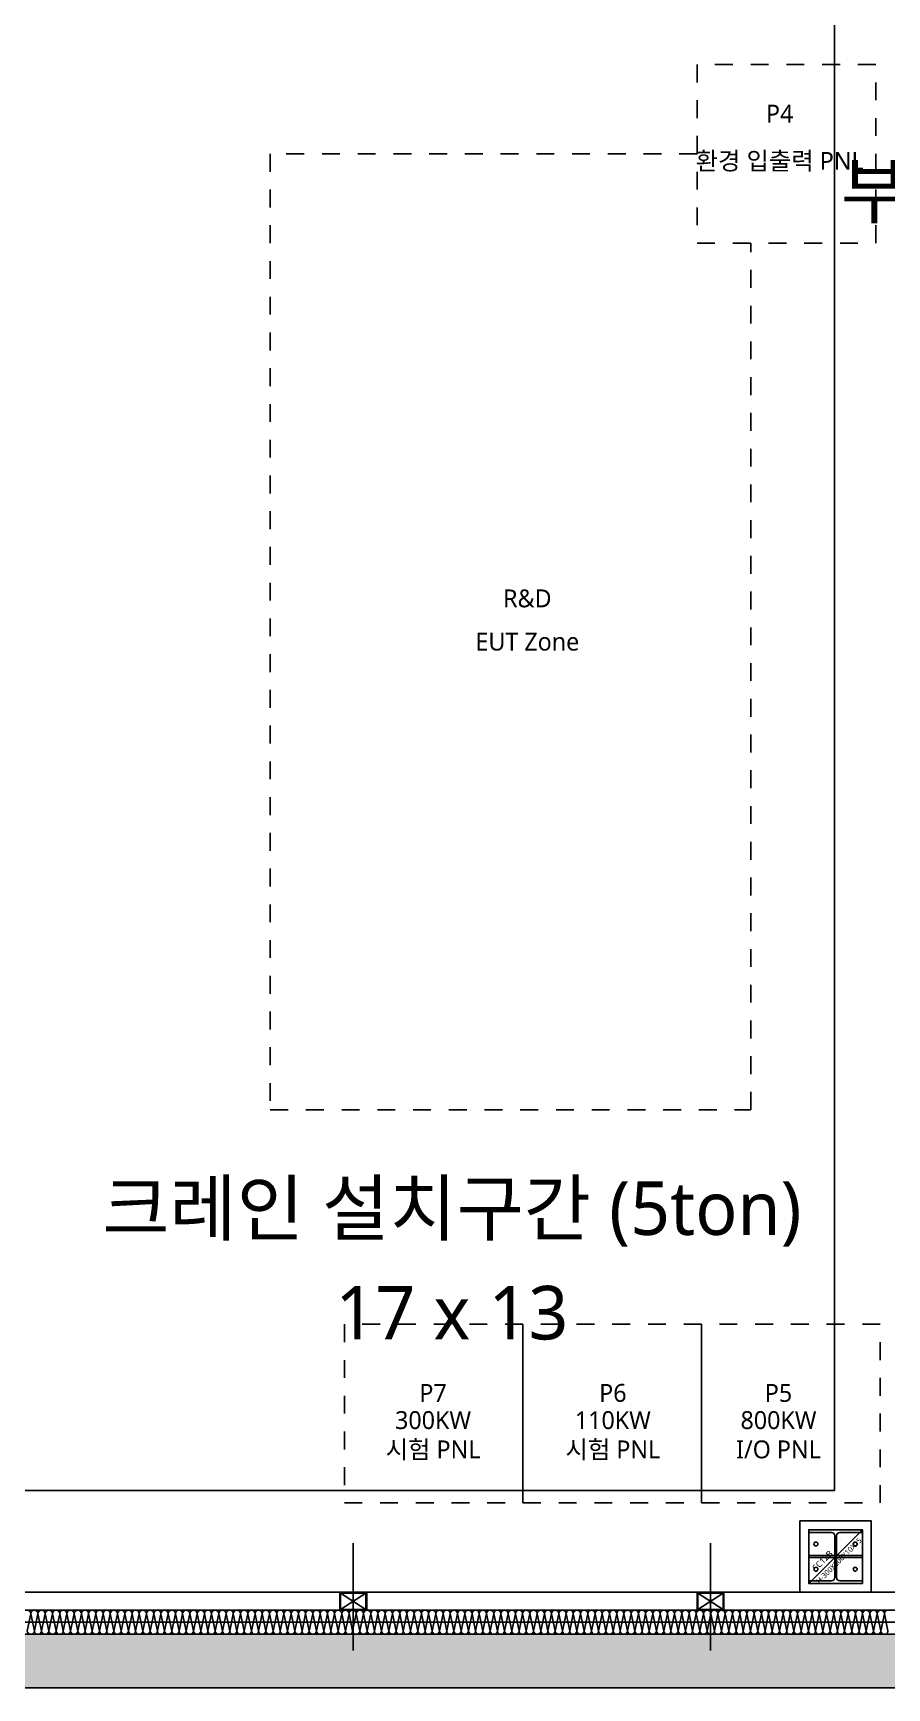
# Model space of a CAD drawing. Header units: millimetres. Extents: x 9 to 147, y 4 to 115.
# Drawn here: x 53.71 to 58.49, y 42.17 to 51.43 of the extents above; entities that cross this region are included whole.
import ezdxf
from ezdxf.enums import TextEntityAlignment as Align

# ---------------------------------------------------------------- set-up
doc = ezdxf.new("R2010")
doc.units = ezdxf.units.MM
doc.header["$LTSCALE"] = 200
doc.linetypes.add('XR-PLAN$0$HIDDEN', pattern=[0.375, 0.25, -0.125])
doc.layers.get('DEFPOINTS').update_dxf_attribs({"color": 137})
doc.layers.add('AREA', color=30, linetype='Continuous', plot=False)
doc.layers.add('XR-PLAN$0$TXT-1', color=137, linetype='Continuous', plot=False)
for name, color, linetype in [('XR-PLAN$0$!!장비명', 252, 'Continuous'), ('XR-PLAN$0$09GIRDER', 252, 'Continuous'), ('XR-PLAN$0$AA-WAXM-FRAM', 252, 'Continuous'), ('XR-PLAN$0$ELE-6', 252, 'Continuous'), ('XR-PLAN$0$ELE-7', 252, 'Continuous'), ('XR-PLAN$0$HAT-BRICK', 252, 'Continuous'), ('XR-PLAN$0$HAT-INS', 252, 'Continuous'), ('XR-PLAN$0$STEEL BASE', 252, 'Continuous'), ('XR-PLAN$0$메탈판넬-2', 252, 'Continuous'), ('XR-PLAN$0$방화', 252, 'Continuous'), ('XR-PLAN$0$장비', 252, 'XR-PLAN$0$HIDDEN')]:
    doc.layers.add(name, color=color, linetype=linetype)
doc.styles.add('XR-PLAN$0$스타일1', font='MALGUN_0.TTF')

# ---------------------------------------------------------------- blocks, each defined once
blk = doc.blocks.new('*U84')
at = {"layer": 'XR-PLAN$0$HAT-INS'}
for points in [[(-32747, 0, -0.414214), (-32762, 15), (-32747, 85, 1), (-32777, 85), (-32762, 15, -0.414214), (-32777, 0, 0.414214)], [(-32717, 0, -0.414214), (-32732, 15), (-32717, 85, 1), (-32747, 85), (-32732, 15, -0.414214), (-32747, 0, 0.414214)], [(-32687, 0, -0.414214), (-32702, 15), (-32687, 85, 1), (-32717, 85), (-32702, 15, -0.414214), (-32717, 0, 0.414214)], [(-32657, 0, -0.414214), (-32672, 15), (-32657, 85, 1), (-32687, 85), (-32672, 15, -0.414214), (-32687, 0, 0.414214)], [(-32627, 0, -0.414214), (-32642, 15), (-32627, 85, 1), (-32657, 85), (-32642, 15, -0.414214), (-32657, 0, 0.414214)], [(-32597, 0, -0.414214), (-32612, 15), (-32597, 85, 1), (-32627, 85), (-32612, 15, -0.414214), (-32627, 0, 0.414214)], [(-32567, 0, -0.414214), (-32582, 15), (-32567, 85, 1), (-32597, 85), (-32582, 15, -0.414214), (-32597, 0, 0.414214)], [(-32537, 0, -0.414214), (-32552, 15), (-32537, 85, 1), (-32567, 85), (-32552, 15, -0.414214), (-32567, 0, 0.414214)], [(-32507, 0, -0.414214), (-32522, 15), (-32507, 85, 1), (-32537, 85), (-32522, 15, -0.414214), (-32537, 0, 0.414214)], [(-32477, 0, -0.414214), (-32492, 15), (-32477, 85, 1), (-32507, 85), (-32492, 15, -0.414214), (-32507, 0, 0.414214)], [(-32447, 0, -0.414214), (-32462, 15), (-32447, 85, 1), (-32477, 85), (-32462, 15, -0.414214), (-32477, 0, 0.414214)], [(-32417, 0, -0.414214), (-32432, 15), (-32417, 85, 1), (-32447, 85), (-32432, 15, -0.414214), (-32447, 0, 0.414214)], [(-32387, 0, -0.414214), (-32402, 15), (-32387, 85, 1), (-32417, 85), (-32402, 15, -0.414214), (-32417, 0, 0.414214)], [(-32357, 0, -0.414214), (-32372, 15), (-32357, 85, 1), (-32387, 85), (-32372, 15, -0.414214), (-32387, 0, 0.414214)], [(-32327, 0, -0.414214), (-32342, 15), (-32327, 85, 1), (-32357, 85), (-32342, 15, -0.414214), (-32357, 0, 0.414214)], [(-32297, 0, -0.414214), (-32312, 15), (-32297, 85, 1), (-32327, 85), (-32312, 15, -0.414214), (-32327, 0, 0.414214)], [(-32267, 0, -0.414214), (-32282, 15), (-32267, 85, 1), (-32297, 85), (-32282, 15, -0.414214), (-32297, 0, 0.414214)], [(-32237, 0, -0.414214), (-32252, 15), (-32237, 85, 1), (-32267, 85), (-32252, 15, -0.414214), (-32267, 0, 0.414214)], [(-32207, 0, -0.414214), (-32222, 15), (-32207, 85, 1), (-32237, 85), (-32222, 15, -0.414214), (-32237, 0, 0.414214)], [(-32177, 0, -0.414214), (-32192, 15), (-32177, 85, 1), (-32207, 85), (-32192, 15, -0.414214), (-32207, 0, 0.414214)], [(-32147, 0, -0.414214), (-32162, 15), (-32147, 85, 1), (-32177, 85), (-32162, 15, -0.414214), (-32177, 0, 0.414214)], [(-32117, 0, -0.414214), (-32132, 15), (-32117, 85, 1), (-32147, 85), (-32132, 15, -0.414214), (-32147, 0, 0.414214)], [(-32087, 0, -0.414214), (-32102, 15), (-32087, 85, 1), (-32117, 85), (-32102, 15, -0.414214), (-32117, 0, 0.414214)], [(-32057, 0, -0.414214), (-32072, 15), (-32057, 85, 1), (-32087, 85), (-32072, 15, -0.414214), (-32087, 0, 0.414214)], [(-32027, 0, -0.414214), (-32042, 15), (-32027, 85, 1), (-32057, 85), (-32042, 15, -0.414214), (-32057, 0, 0.414214)], [(-31997, 0, -0.414214), (-32012, 15), (-31997, 85, 1), (-32027, 85), (-32012, 15, -0.414214), (-32027, 0, 0.414214)], [(-31967, 0, -0.414214), (-31982, 15), (-31967, 85, 1), (-31997, 85), (-31982, 15, -0.414214), (-31997, 0, 0.414214)], [(-31937, 0, -0.414214), (-31952, 15), (-31937, 85, 1), (-31967, 85), (-31952, 15, -0.414214), (-31967, 0, 0.414214)], [(-31907, 0, -0.414214), (-31922, 15), (-31907, 85, 1), (-31937, 85), (-31922, 15, -0.414214), (-31937, 0, 0.414214)], [(-31877, 0, -0.414214), (-31892, 15), (-31877, 85, 1), (-31907, 85), (-31892, 15, -0.414214), (-31907, 0, 0.414214)], [(-31847, 0, -0.414214), (-31862, 15), (-31847, 85, 1), (-31877, 85), (-31862, 15, -0.414214), (-31877, 0, 0.414214)], [(-31817, 0, -0.414214), (-31832, 15), (-31817, 85, 1), (-31847, 85), (-31832, 15, -0.414214), (-31847, 0, 0.414214)], [(-31787, 0, -0.414214), (-31802, 15), (-31787, 85, 1), (-31817, 85), (-31802, 15, -0.414214), (-31817, 0, 0.414214)], [(-31757, 0, -0.414214), (-31772, 15), (-31757, 85, 1), (-31787, 85), (-31772, 15, -0.414214), (-31787, 0, 0.414214)], [(-31727, 0, -0.414214), (-31742, 15), (-31727, 85, 1), (-31757, 85), (-31742, 15, -0.414214), (-31757, 0, 0.414214)], [(-31697, 0, -0.414214), (-31712, 15), (-31697, 85, 1), (-31727, 85), (-31712, 15, -0.414214), (-31727, 0, 0.414214)], [(-31667, 0, -0.414214), (-31682, 15), (-31667, 85, 1), (-31697, 85), (-31682, 15, -0.414214), (-31697, 0, 0.414214)], [(-31637, 0, -0.414214), (-31652, 15), (-31637, 85, 1), (-31667, 85), (-31652, 15, -0.414214), (-31667, 0, 0.414214)], [(-31607, 0, -0.414214), (-31622, 15), (-31607, 85, 1), (-31637, 85), (-31622, 15, -0.414214), (-31637, 0, 0.414214)], [(-31577, 0, -0.414214), (-31592, 15), (-31577, 85, 1), (-31607, 85), (-31592, 15, -0.414214), (-31607, 0, 0.414214)], [(-31547, 0, -0.414214), (-31562, 15), (-31547, 85, 1), (-31577, 85), (-31562, 15, -0.414214), (-31577, 0, 0.414214)], [(-31517, 0, -0.414214), (-31532, 15), (-31517, 85, 1), (-31547, 85), (-31532, 15, -0.414214), (-31547, 0, 0.414214)], [(-31487, 0, -0.414214), (-31502, 15), (-31487, 85, 1), (-31517, 85), (-31502, 15, -0.414214), (-31517, 0, 0.414214)], [(-31457, 0, -0.414214), (-31472, 15), (-31457, 85, 1), (-31487, 85), (-31472, 15, -0.414214), (-31487, 0, 0.414214)], [(-31427, 0, -0.414214), (-31442, 15), (-31427, 85, 1), (-31457, 85), (-31442, 15, -0.414214), (-31457, 0, 0.414214)], [(-31397, 0, -0.414214), (-31412, 15), (-31397, 85, 1), (-31427, 85), (-31412, 15, -0.414214), (-31427, 0, 0.414214)], [(-31367, 0, -0.414214), (-31382, 15), (-31367, 85, 1), (-31397, 85), (-31382, 15, -0.414214), (-31397, 0, 0.414214)], [(-31337, 0, -0.414214), (-31352, 15), (-31337, 85, 1), (-31367, 85), (-31352, 15, -0.414214), (-31367, 0, 0.414214)], [(-31307, 0, -0.414214), (-31322, 15), (-31307, 85, 1), (-31337, 85), (-31322, 15, -0.414214), (-31337, 0, 0.414214)], [(-31277, 0, -0.414214), (-31292, 15), (-31277, 85, 1), (-31307, 85), (-31292, 15, -0.414214), (-31307, 0, 0.414214)], [(-31247, 0, -0.414214), (-31262, 15), (-31247, 85, 1), (-31277, 85), (-31262, 15, -0.414214), (-31277, 0, 0.414214)], [(-31217, 0, -0.414214), (-31232, 15), (-31217, 85, 1), (-31247, 85), (-31232, 15, -0.414214), (-31247, 0, 0.414214)], [(-31187, 0, -0.414214), (-31202, 15), (-31187, 85, 1), (-31217, 85), (-31202, 15, -0.414214), (-31217, 0, 0.414214)], [(-31157, 0, -0.414214), (-31172, 15), (-31157, 85, 1), (-31187, 85), (-31172, 15, -0.414214), (-31187, 0, 0.414214)], [(-31127, 0, -0.414214), (-31142, 15), (-31127, 85, 1), (-31157, 85), (-31142, 15, -0.414214), (-31157, 0, 0.414214)], [(-31097, 0, -0.414214), (-31112, 15), (-31097, 85, 1), (-31127, 85), (-31112, 15, -0.414214), (-31127, 0, 0.414214)], [(-31067, 0, -0.414214), (-31082, 15), (-31067, 85, 1), (-31097, 85), (-31082, 15, -0.414214), (-31097, 0, 0.414214)], [(-31037, 0, -0.414214), (-31052, 15), (-31037, 85, 1), (-31067, 85), (-31052, 15, -0.414214), (-31067, 0, 0.414214)], [(-31007, 0, -0.414214), (-31022, 15), (-31007, 85, 1), (-31037, 85), (-31022, 15, -0.414214), (-31037, 0, 0.414214)], [(-30977, 0, -0.414214), (-30992, 15), (-30977, 85, 1), (-31007, 85), (-30992, 15, -0.414214), (-31007, 0, 0.414214)], [(-30947, 0, -0.414214), (-30962, 15), (-30947, 85, 1), (-30977, 85), (-30962, 15, -0.414214), (-30977, 0, 0.414214)], [(-30917, 0, -0.414214), (-30932, 15), (-30917, 85, 1), (-30947, 85), (-30932, 15, -0.414214), (-30947, 0, 0.414214)], [(-30887, 0, -0.414214), (-30902, 15), (-30887, 85, 1), (-30917, 85), (-30902, 15, -0.414214), (-30917, 0, 0.414214)], [(-30857, 0, -0.414214), (-30872, 15), (-30857, 85, 1), (-30887, 85), (-30872, 15, -0.414214), (-30887, 0, 0.414214)], [(-30827, 0, -0.414214), (-30842, 15), (-30827, 85, 1), (-30857, 85), (-30842, 15, -0.414214), (-30857, 0, 0.414214)], [(-30797, 0, -0.414214), (-30812, 15), (-30797, 85, 1), (-30827, 85), (-30812, 15, -0.414214), (-30827, 0, 0.414214)], [(-30767, 0, -0.414214), (-30782, 15), (-30767, 85, 1), (-30797, 85), (-30782, 15, -0.414214), (-30797, 0, 0.414214)], [(-30737, 0, -0.414214), (-30752, 15), (-30737, 85, 1), (-30767, 85), (-30752, 15, -0.414214), (-30767, 0, 0.414214)], [(-30707, 0, -0.414214), (-30722, 15), (-30707, 85, 1), (-30737, 85), (-30722, 15, -0.414214), (-30737, 0, 0.414214)], [(-30677, 0, -0.414214), (-30692, 15), (-30677, 85, 1), (-30707, 85), (-30692, 15, -0.414214), (-30707, 0, 0.414214)], [(-30647, 0, -0.414214), (-30662, 15), (-30647, 85, 1), (-30677, 85), (-30662, 15, -0.414214), (-30677, 0, 0.414214)], [(-30617, 0, -0.414214), (-30632, 15), (-30617, 85, 1), (-30647, 85), (-30632, 15, -0.414214), (-30647, 0, 0.414214)], [(-30587, 0, -0.414214), (-30602, 15), (-30587, 85, 1), (-30617, 85), (-30602, 15, -0.414214), (-30617, 0, 0.414214)], [(-30557, 0, -0.414214), (-30572, 15), (-30557, 85, 1), (-30587, 85), (-30572, 15, -0.414214), (-30587, 0, 0.414214)], [(-30527, 0, -0.414214), (-30542, 15), (-30527, 85, 1), (-30557, 85), (-30542, 15, -0.414214), (-30557, 0, 0.414214)], [(-30497, 0, -0.414214), (-30512, 15), (-30497, 85, 1), (-30527, 85), (-30512, 15, -0.414214), (-30527, 0, 0.414214)], [(-30467, 0, -0.414214), (-30482, 15), (-30467, 85, 1), (-30497, 85), (-30482, 15, -0.414214), (-30497, 0, 0.414214)], [(-30437, 0, -0.414214), (-30452, 15), (-30437, 85, 1), (-30467, 85), (-30452, 15, -0.414214), (-30467, 0, 0.414214)], [(-30407, 0, -0.414214), (-30422, 15), (-30407, 85, 1), (-30437, 85), (-30422, 15, -0.414214), (-30437, 0, 0.414214)], [(-30377, 0, -0.414214), (-30392, 15), (-30377, 85, 1), (-30407, 85), (-30392, 15, -0.414214), (-30407, 0, 0.414214)], [(-30347, 0, -0.414214), (-30362, 15), (-30347, 85, 1), (-30377, 85), (-30362, 15, -0.414214), (-30377, 0, 0.414214)], [(-30317, 0, -0.414214), (-30332, 15), (-30317, 85, 1), (-30347, 85), (-30332, 15, -0.414214), (-30347, 0, 0.414214)], [(-30287, 0, -0.414214), (-30302, 15), (-30287, 85, 1), (-30317, 85), (-30302, 15, -0.414214), (-30317, 0, 0.414214)], [(-30257, 0, -0.414214), (-30272, 15), (-30257, 85, 1), (-30287, 85), (-30272, 15, -0.414214), (-30287, 0, 0.414214)], [(-30227, 0, -0.414214), (-30242, 15), (-30227, 85, 1), (-30257, 85), (-30242, 15, -0.414214), (-30257, 0, 0.414214)], [(-30197, 0, -0.414214), (-30212, 15), (-30197, 85, 1), (-30227, 85), (-30212, 15, -0.414214), (-30227, 0, 0.414214)], [(-30167, 0, -0.414214), (-30182, 15), (-30167, 85, 1), (-30197, 85), (-30182, 15, -0.414214), (-30197, 0, 0.414214)], [(-30137, 0, -0.414214), (-30152, 15), (-30137, 85, 1), (-30167, 85), (-30152, 15, -0.414214), (-30167, 0, 0.414214)], [(-30107, 0, -0.414214), (-30122, 15), (-30107, 85, 1), (-30137, 85), (-30122, 15, -0.414214), (-30137, 0, 0.414214)], [(-30077, 0, -0.414214), (-30092, 15), (-30077, 85, 1), (-30107, 85), (-30092, 15, -0.414214), (-30107, 0, 0.414214)], [(-30047, 0, -0.414214), (-30062, 15), (-30047, 85, 1), (-30077, 85), (-30062, 15, -0.414214), (-30077, 0, 0.414214)], [(-30017, 0, -0.414214), (-30032, 15), (-30017, 85, 1), (-30047, 85), (-30032, 15, -0.414214), (-30047, 0, 0.414214)], [(-29987, 0, -0.414214), (-30002, 15), (-29987, 85, 1), (-30017, 85), (-30002, 15, -0.414214), (-30017, 0, 0.414214)], [(-29957, 0, -0.414214), (-29972, 15), (-29957, 85, 1), (-29987, 85), (-29972, 15, -0.414214), (-29987, 0, 0.414214)], [(-29927, 0, -0.414214), (-29942, 15), (-29927, 85, 1), (-29957, 85), (-29942, 15, -0.414214), (-29957, 0, 0.414214)], [(-29897, 0, -0.414214), (-29912, 15), (-29897, 85, 1), (-29927, 85), (-29912, 15, -0.414214), (-29927, 0, 0.414214)], [(-29867, 0, -0.414214), (-29882, 15), (-29867, 85, 1), (-29897, 85), (-29882, 15, -0.414214), (-29897, 0, 0.414214)], [(-29837, 0, -0.414214), (-29852, 15), (-29837, 85, 1), (-29867, 85), (-29852, 15, -0.414214), (-29867, 0, 0.414214)], [(-29807, 0, -0.414214), (-29822, 15), (-29807, 85, 1), (-29837, 85), (-29822, 15, -0.414214), (-29837, 0, 0.414214)], [(-29777, 0, -0.414214), (-29792, 15), (-29777, 85, 1), (-29807, 85), (-29792, 15, -0.414214), (-29807, 0, 0.414214)], [(-29747, 0, -0.414214), (-29762, 15), (-29747, 85, 1), (-29777, 85), (-29762, 15, -0.414214), (-29777, 0, 0.414214)], [(-29717, 0, -0.414214), (-29732, 15), (-29717, 85, 1), (-29747, 85), (-29732, 15, -0.414214), (-29747, 0, 0.414214)], [(-29687, 0, -0.414214), (-29702, 15), (-29687, 85, 1), (-29717, 85), (-29702, 15, -0.414214), (-29717, 0, 0.414214)], [(-29657, 0, -0.414214), (-29672, 15), (-29657, 85, 1), (-29687, 85), (-29672, 15, -0.414214), (-29687, 0, 0.414214)], [(-29627, 0, -0.414214), (-29642, 15), (-29627, 85, 1), (-29657, 85), (-29642, 15, -0.414214), (-29657, 0, 0.414214)], [(-29597, 0, -0.414214), (-29612, 15), (-29597, 85, 1), (-29627, 85), (-29612, 15, -0.414214), (-29627, 0, 0.414214)], [(-29567, 0, -0.414214), (-29582, 15), (-29567, 85, 1), (-29597, 85), (-29582, 15, -0.414214), (-29597, 0, 0.414214)], [(-29537, 0, -0.414214), (-29552, 15), (-29537, 85, 1), (-29567, 85), (-29552, 15, -0.414214), (-29567, 0, 0.414214)], [(-29507, 0, -0.414214), (-29522, 15), (-29507, 85, 1), (-29537, 85), (-29522, 15, -0.414214), (-29537, 0, 0.414214)], [(-29477, 0, -0.414214), (-29492, 15), (-29477, 85, 1), (-29507, 85), (-29492, 15, -0.414214), (-29507, 0, 0.414214)], [(-29447, 0, -0.414214), (-29462, 15), (-29447, 85, 1), (-29477, 85), (-29462, 15, -0.414214), (-29477, 0, 0.414214)], [(-29417, 0, -0.414214), (-29432, 15), (-29417, 85, 1), (-29447, 85), (-29432, 15, -0.414214), (-29447, 0, 0.414214)], [(-29387, 0, -0.414214), (-29402, 15), (-29387, 85, 1), (-29417, 85), (-29402, 15, -0.414214), (-29417, 0, 0.414214)], [(-29357, 0, -0.414214), (-29372, 15), (-29357, 85, 1), (-29387, 85), (-29372, 15, -0.414214), (-29387, 0, 0.414214)], [(-29327, 0, -0.414214), (-29342, 15), (-29327, 85, 1), (-29357, 85), (-29342, 15, -0.414214), (-29357, 0, 0.414214)], [(-29297, 0, -0.414214), (-29312, 15), (-29297, 85, 1), (-29327, 85), (-29312, 15, -0.414214), (-29327, 0, 0.414214)], [(-29267, 0, -0.414214), (-29282, 15), (-29267, 85, 1), (-29297, 85), (-29282, 15, -0.414214), (-29297, 0, 0.414214)], [(-29237, 0, -0.414214), (-29252, 15), (-29237, 85, 1), (-29267, 85), (-29252, 15, -0.414214), (-29267, 0, 0.414214)], [(-29207, 0, -0.414214), (-29222, 15), (-29207, 85, 1), (-29237, 85), (-29222, 15, -0.414214), (-29237, 0, 0.414214)]]:
    blk.add_lwpolyline(points, format="xyb", dxfattribs=at)
blk = doc.blocks.new('XR-PLAN$0$SQ-PIPE-100X100X4.5TS')
at = {"layer": 'XR-PLAN$0$AA-WAXM-FRAM'}
for p, q in [((-71, 4), (71, 96)), ((71, 4), (-71, 96))]:
    blk.add_line(p, q, dxfattribs=at)
for points in [[(75, 0), (75, 100), (-75, 100), (-75, 0)], [(71, 4), (71, 96), (-71, 96), (-71, 4)]]:
    blk.add_lwpolyline(points, close=True, dxfattribs=at)
at = {"layer": 'XR-PLAN$0$방화'}
blk.add_lwpolyline([(0, 375), (0, -225)], dxfattribs=at)
blk = doc.blocks.new('XR-PLAN$0$X-PIPE-1PL')
at = {"layer": 'XR-PLAN$0$메탈판넬-2', "xscale": -1}
for p in [(14000, -43300), (16000, -43300)]:
    blk.add_blockref('XR-PLAN$0$SQ-PIPE-100X100X4.5TS', p, dxfattribs=at)
blk = doc.blocks.new('XR-PLAN$0$S-SC12B')
at = {"layer": 'DEFPOINTS'}
blk.add_line((-150, -150), (150, 150), dxfattribs=at)
blk.add_lwpolyline([(-150, 150), (150, 150), (150, -150), (-150, -150)], close=True, dxfattribs=at)
at = {"layer": 'XR-PLAN$0$09GIRDER'}
blk.add_lwpolyline([(-150, -150), (-150, -135), (-23, -135, 0.414214), (-5, -117), (-5, 117, 0.414214), (-23, 135), (-150, 135), (-150, 150), (150, 150), (150, 135), (23, 135, 0.414214), (5, 117), (5, -117, 0.414214), (23, -135), (150, -135), (150, -150)], format="xyb", close=True, dxfattribs=at)
at = {"layer": 'XR-PLAN$0$STEEL BASE'}
for points in [[(-200, 200), (200, 200), (200, -200), (-200, -200)], [(-150, 6), (-5, 6), (-5, -6), (-150, -6)], [(5, 6), (150, 6), (150, -6), (5, -6)]]:
    blk.add_lwpolyline(points, close=True, dxfattribs=at)
for centre in [(-110, 70.5), (110, 70.5), (-110, -70.5), (110, -70.5)]:
    blk.add_circle(centre, 11, dxfattribs=at)
at = {"layer": 'DEFPOINTS', "style": 'XR-PLAN$0$스타일1'}
blk.add_text('H-300X300X10X15', height=30, rotation=45, dxfattribs=at).set_placement((18.7, -22.5), align=Align.MIDDLE_CENTER)
blk.add_text('SC12B', height=35, rotation=45, dxfattribs=at).set_placement((-108.6, -82.9))
blk = doc.blocks.new('XR-PLAN$0$x-stu-1Fcol')
blk.add_blockref('XR-PLAN$0$S-SC12B', (16700, -43000))
blk = doc.blocks.new('XR-PLAN$0$지상1층 장비')
at = {"layer": 'XR-PLAN$0$장비', "ltscale": 2}
for points in [[(57425, 50250), (58425, 50250), (58425, 51250), (57425, 51250)], [(55450, 44200), (55450, 43200), (56450, 43200), (56450, 44200)], [(56450, 44200), (56450, 43200), (57450, 43200), (57450, 44200)], [(57450, 44200), (57450, 43200), (58450, 43200), (58450, 44200)]]:
    blk.add_lwpolyline(points, close=True, dxfattribs=at)
blk.add_lwpolyline([(57425, 50750), (55035, 50750), (55035, 45400), (57725, 45400), (57725, 50250)], dxfattribs=at)
at = {"layer": 'XR-PLAN$0$!!장비명', "ltscale": 2, "style": 'XR-PLAN$0$스타일1'}
for s, p in [('P4', (57887, 50975.3)), ('환경 입출력 PNL', (57887, 50710.5)), ('R&D', (56474.4, 48262.1)), ('EUT Zone', (56474.4, 48020.2)), ('P7', (55946.6, 43816)), ('P6', (56953.2, 43816)), ('P5', (57880.5, 43816)), ('300KW', (55946.6, 43663.8)), ('110KW', (56953.2, 43663.8)), ('800KW', (57880.5, 43663.8)), ('시험 PNL', (55946.6, 43499.9)), ('시험 PNL', (56953.2, 43499.9)), ('I/O PNL', (57880.5, 43499.9))]:
    blk.add_text(s, height=100, dxfattribs=at).set_placement(p, align=Align.MIDDLE_CENTER)

msp = doc.modelspace()

# ---------------------------------------------------------------- hatches: boundary and pattern name
at = {"layer": 'XR-PLAN$0$HAT-BRICK'}
h = msp.add_hatch(dxfattribs=at)
h.set_pattern_fill('GRAVEL', color=256, scale=0.01)
h.paths.add_polyline_path([(52.9, 42.4652), (72.9, 42.4652), (72.9, 42.1652), (52.9, 42.1652)])

# ---------------------------------------------------------------- linework, layer by layer
at = {"layer": 'AREA'}
msp.add_lwpolyline([(113.1675, 86.2675), (41.1325, 86.2675), (41.1325, 42.5327), (113.1675, 42.5327)], close=True, dxfattribs=at)
at = {"layer": 'XR-PLAN$0$AA-WAXM-FRAM'}
msp.add_line((53.17, 42.7), (72, 42.7), dxfattribs=at)
at = {"layer": 'XR-PLAN$0$ELE-6'}
for p, q in [((52.9, 42.6), (65.5, 42.6)), ((52.9, 42.465), (67, 42.465))]:
    msp.add_line(p, q, dxfattribs=at)
at = {"layer": 'XR-PLAN$0$ELE-7', "ltscale": 5}
msp.add_lwpolyline([(58.1939, 55.9), (41.7, 55.9), (41.7, 43.269), (58.1939, 43.269)], close=True, dxfattribs=at)
at = {"layer": 'XR-PLAN$0$ELE-7'}
msp.add_lwpolyline([(52.9, 42.4652), (72.9, 42.4652), (72.9, 42.1652), (52.9, 42.1652)], close=True, dxfattribs=at)

# ---------------------------------------------------------------- block references
at = {"xscale": 0.001, "yscale": 0.001, "zscale": 0.001}
for name in ['XR-PLAN$0$X-PIPE-1PL', 'XR-PLAN$0$x-stu-1Fcol']:
    msp.add_blockref(name, (41.5, 85.9), dxfattribs=at)
at = {"layer": 'XR-PLAN$0$HAT-INS', "xscale": 0.00135, "yscale": 0.00135, "zscale": 0.00135, "rotation": 180}
msp.add_blockref('*U84', (14.2445, 42.6), dxfattribs=at)
at = {"layer": 'XR-PLAN$0$장비', "xscale": 0.001, "yscale": 0.001, "zscale": 0.001}
msp.add_blockref('XR-PLAN$0$지상1층 장비', (0, 0), dxfattribs=at)

# ---------------------------------------------------------------- texts
at = {"layer": 'XR-PLAN$0$TXT-1', "style": 'XR-PLAN$0$스타일1'}
for s, p in [('부하 제어 및 기능시험실 (방음)', (60.8086, 50.5421)), ('크레인 설치구간 (5ton)', (56.0519, 44.85)), ('17 x 13', (56.0519, 44.265))]:
    msp.add_text(s, height=0.3, dxfattribs=at).set_placement(p, align=Align.MIDDLE_CENTER)

doc.saveas('drawing.dxf')
